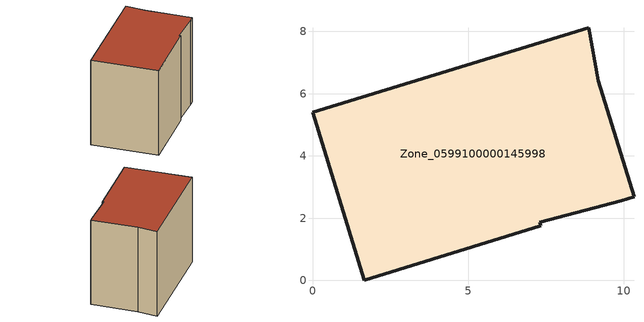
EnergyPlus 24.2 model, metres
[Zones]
Zone_0599100000145998
 floor ground (C_G): 0,5.41 8.87,8.12 9.18,6.42 10.33,2.68 9.92,2.55 7.3,1.87 7.34,1.75 1.67,0 z0
 wall outside (C_F): 9.92,2.55 10.33,2.68 9.18,6.42 8.87,8.12 0,5.41 1.67,0 7.34,1.75 7.3,1.87 9.92,2.55 z0:7.71
 roof outside (C_R): 8.87,8.12 0,5.41 1.67,0 7.34,1.75 7.3,1.87 9.92,2.55 10.33,2.68 9.18,6.42 z7.71
[BUILDING]
Pand.0599100000145998: North Axis=0; Terrain=City; Loads Convergence Tolerance Value=0.04; Temperature Convergence Tolerance Value=0.4; Solar Distribution=FullExterior; Maximum Number of Warmup Days=25; Minimum Number of Warmup Days=1
[Site:Location]
Rotterdam.The.Hague.AP_ZH_NLD Design_Conditions: Latitude=51.96; Longitude=4.45; Time Zone=1; Elevation=-4.5
[SITE:GROUNDTEMPERATURE:BUILDINGSURFACE]
18, 18, 18, 18, 18, 18, 18, 18, 18, 18, 18, 18
[MATERIAL] Thermal Absorptance=0.9; Solar Absorptance=0.7; Visible Absorptance=0.7
Name | Roughness | Thickness | Conductivity | Density | Specific Heat
G.TC.1975-1991 | MediumSmooth | 0.15 | 0.288461 | 540 | 1210
F.TC.1975-1991 | Rough | 0.3 | 0.230769 | 1920 | 840
R.TC.1975-1991 | MediumRough | 0.2 | 0.153846 | 1500 | 1000
[CONSTRUCTION]
C_G: G.TC.1975-1991
C_F: F.TC.1975-1991
C_R: R.TC.1975-1991
[ZONE]
Zone_0599100000145998: Type=1; Multiplier=1; Ceiling Height=Autocalculate; Volume=Autocalculate; Floor Area=autocalculate; Part of Total Floor Area=Yes
[ZONEINFILTRATION:DESIGNFLOWRATE]
Infil_Zone_0599100000145998: Zone or ZoneList or Space or SpaceList=Zone_0599100000145998; Schedule=AlwaysOn; Design Flow Rate Calculation Method=Flow/Area; Flow Rate per Floor Area=0.003; Constant Term Coefficient=1; Temperature Term Coefficient=0; Velocity Term Coefficient=0; Velocity Squared Term Coefficient=0
[HVACTEMPLATE:ZONE:IDEALLOADSAIRSYSTEM]
Zone_0599100000145998: Maximum Heating Supply Air Temperature=50; Minimum Cooling Supply Air Temperature=13; Maximum Heating Supply Air Humidity Ratio=0.0156; Minimum Cooling Supply Air Humidity Ratio=0.0077; Heating Limit=NoLimit; Cooling Limit=NoLimit; Dehumidification Control Type=ConstantSensibleHeatRatio; Cooling Sensible Heat Ratio=0.7; Dehumidification Setpoint=60; Humidification Control Type=None; Humidification Setpoint=30; Outdoor Air Method=None; Outdoor Air Flow Rate per Person=0.00944; Outdoor Air Flow Rate per Zone Floor Area=0; Outdoor Air Flow Rate per Zone=0; Demand Controlled Ventilation Type=None; Outdoor Air Economizer Type=NoEconomizer; Heat Recovery Type=None; Sensible Heat Recovery Effectiveness=0.7; Latent Heat Recovery Effectiveness=0.65
[ZONECONTROL:THERMOSTAT]
ThermostatControl_Zone_0599100000145998: Zone or ZoneList=Zone_0599100000145998; Control Type Schedule=DualSetpointControlType; Control 1=Thermostat_Zone_0599100000145998; Temperature Difference Between Cutout And Setpoint=0
[THERMOSTATSETPOINT:DUALSETPOINT]
Thermostat_Zone_0599100000145998: Heating Setpoint Temperature Schedule=HeatingSetpoint_Zone_0599100000145998; Cooling Setpoint Temperature Schedule=CoolingSetpoint_Zone_0599100000145998
[SCHEDULE:COMPACT]
HeatingSetpoint_Zone_0599100000145998: Through: 12/31, For: AllDays, Until: 24:00, 21
CoolingSetpoint_Zone_0599100000145998: Through: 12/31, For: AllDays, Until: 24:00, 24
DualSetpointControlType: Through: 12/31, For: AllDays, Until: 24:00, 4
AlwaysOn: Through: 12/31, For: AllDays, Until: 24:00, 1
